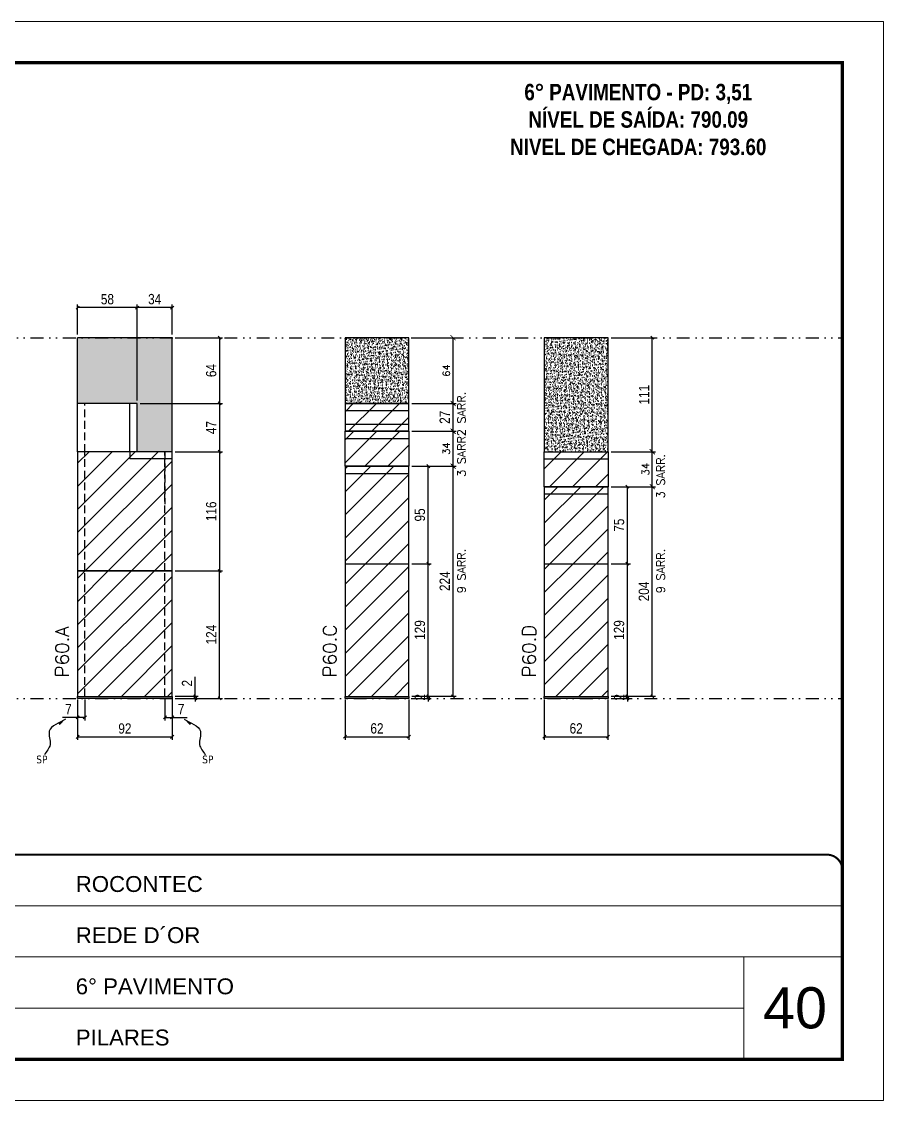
# Model space of a CAD drawing. Extents: x 28748 to 35002, y 14885 to 43501.
# Drawn here: x 34149 to 34988, y 32114 to 33164 of the extents above; entities that cross this region are included whole.
import ezdxf

# ---------------------------------------------------------------- set-up
doc = ezdxf.new("R2010")
doc.units = 0
for name, pattern in [('CONTINUO', [0]), ('DASHED', [0.75, 0.5, -0.25]), ('DIVIDE2', [0.625, 0.25, -0.125, 0, -0.125, 0, -0.125]), ('HIDDEN', [0.375, 0.25, -0.125])]:
    doc.linetypes.add(name, pattern=pattern)
for name, color, linetype, lineweight in [('CARIMBO', 255, 'Continuous', 9), ('Folhas', 255, 'Continuous', 9), ('Hachura', 251, 'Continuous', 9), ('SARRAFO DE PRESSAO', 251, 'DASHED', 9), ('Texto Seção', 7, 'Continuous', 15)]:
    doc.layers.add(name, color=color, linetype=linetype, lineweight=lineweight)
for name, color, linetype in [('COTA', 241, 'Continuous'), ('NOMENCLATURA', 7, 'Continuous'), ('Nível', 160, 'Continuous'), ('Painéis', 200, 'Continuous'), ('SARR_2.2x7', 40, 'Continuous'), ('Sarrafo de Pressão', 42, 'HIDDEN'), ('texto', 7, 'Continuous')]:
    doc.layers.add(name, color=color, linetype=linetype)
doc.styles.add('ARIAL', font='arial.ttf')
doc.styles.add('COTA TECNICA', font='techl___.ttf', dxfattribs={"height": 10})
doc.styles.add('COTA TECNICA-50', font='techl___.ttf', dxfattribs={"height": 10})
doc.styles.add('REGUA-120', font='ROMANS.shx', dxfattribs={"height": 15})
doc.styles.add('ROMANC', font='techb___.ttf', dxfattribs={"height": 2.5})
doc.styles.add('ROMANS', font='romans.shx')
doc.styles.get("Standard").update_dxf_attribs({"font": 'arial.ttf'})
doc.dimstyles.new('COTA PAINEL-50', dxfattribs={"dimtxt": 10, "dimasz": 3, "dimexe": 3, "dimexo": 3, "dimgap": 3, "dimtad": 1, "dimdec": 1, "dimzin": 12, "dimdsep": 46, "dimtxsty": 'COTA TECNICA-50', "dimblk1": 'OBLIQUE', "dimblk2": 'OBLIQUE', "dimsah": 1, "dimcen": 0.9, "dimclrd": 4, "dimclre": 4, "dimclrt": 240, "dimadec": 1, "dimazin": 3, "dimtfac": 1, "dimtdec": 1, "dimtmove": 0, "dimatfit": 3, "dimfxl": 1, "dimtolj": 1, "dimtzin": 12, "dimarcsym": 0})
doc.dimstyles.new('Cota Paínel', dxfattribs={"dimtxt": 7, "dimasz": 5, "dimexe": 3, "dimexo": 3, "dimgap": 3, "dimtad": 1, "dimdec": 1, "dimzin": 12, "dimdsep": 46, "dimtxsty": 'ROMANS', "dimblk": 'ARCHTICK', "dimcen": 0, "dimclrd": 4, "dimclre": 4, "dimclrt": 1, "dimadec": 1, "dimazin": 3, "dimtfac": 1, "dimtdec": 1, "dimtmove": 0, "dimatfit": 3, "dimldrblk": 'OBLIQUE', "dimfxl": 1, "dimtolj": 1, "dimtzin": 12, "dimarcsym": 0})
doc.dimstyles.new('PAINEL', dxfattribs={"dimtxt": 10, "dimasz": 3, "dimexe": 3, "dimexo": 3, "dimgap": 3, "dimtad": 1, "dimdec": 1, "dimzin": 12, "dimdsep": 46, "dimtxsty": 'COTA TECNICA', "dimblk1": 'OBLIQUE', "dimblk2": 'OBLIQUE', "dimsah": 1, "dimcen": 0.9, "dimclrd": 4, "dimclre": 4, "dimclrt": 240, "dimadec": 1, "dimazin": 3, "dimtfac": 1, "dimtdec": 1, "dimtmove": 0, "dimatfit": 3, "dimfxl": 1, "dimtolj": 1, "dimtzin": 12, "dimarcsym": 0})
doc.dimstyles.get("Standard").update_dxf_attribs({"dimtxt": 0.18, "dimasz": 0.18, "dimexe": 0.18, "dimexo": 0.0625, "dimgap": 0.09, "dimtad": 0, "dimtih": 1, "dimtoh": 1, "dimdec": 4, "dimzin": 0, "dimdsep": 46, "dimtxsty": 'Standard', "dimcen": 0.09, "dimadec": 0, "dimazin": 0, "dimtfac": 1, "dimtdec": 4, "dimtofl": 0, "dimtmove": 0, "dimatfit": 3, "dimfxl": 1, "dimtolj": 1, "dimtzin": 0, "dimarcsym": 0})
pattern_1 = [(45, (-96946.595, 3666.239), (-11.2253202, 11.2253202), [])]
pattern_2 = [(45, (-97242.046, 3666.239), (-11.2253202, 11.2253202), [])]

# ---------------------------------------------------------------- blocks, each defined once
blk = doc.blocks.new('9999999999')
at = {"color": 30, "linetype": 'CONTINUO'}
for p, q in [((98564.6, 34379.6), (99584, 34379.6)), ((98564.6, 34329.8), (99488, 34329.8)), ((99584, 34329.8), (99488, 34329.8)), ((99488, 34329.8), (99488, 34230.2)), ((98564.6, 34280), (99488, 34280))]:
    blk.add_line(p, q, dxfattribs=at)
at = {"color": 30, "linetype": 'CONTINUO', "const_width": 2}
blk.add_lwpolyline([(99584, 34230.2), (99584, 34414.4, 0.414214), (99569, 34429.4), (98229, 34429.4, 0.414214), (98214, 34414.4), (98214, 34245.2, 0.414214), (98229, 34230.2), (99584, 34230.2)], format="xyb", dxfattribs=at)
at = {"layer": 'Folhas'}
blk.add_lwpolyline([(98139, 34190.2), (99624, 34190.2), (99624, 35240.2), (98139, 35240.2)], close=True, dxfattribs=at)
at = {"layer": 'Folhas', "color": 30, "const_width": 3}
blk.add_lwpolyline([(98214, 34230.2), (99584, 34230.2), (99584, 35200.2), (98214, 35200.2)], close=True, dxfattribs=at)
at = {"color": 7, "linetype": 'Continuous', "ltscale": 5, "style": 'ARIAL'}
for s, height, p in [('ROCONTEC', 15.48, (98837.7, 34393.1)), ('REDE D´OR', 15.48, (98837.7, 34343.3)), ('6° PAVIMENTO', 15.483, (98837.7, 34293.5)), ('PILARES', 15.48, (98837.7, 34243.7))]:
    blk.add_text(s, height=height, dxfattribs=at).set_placement(p)
blk = doc.blocks.new('_Oblique')
at = {"color": 0, "linetype": 'ByBlock', "lineweight": -2}
blk.add_line((-0.5, -0.5), (0.5, 0.5), dxfattribs=at)
blk = doc.blocks.new('*D822')
at = {"layer": 'COTA', "color": 4, "lineweight": -2, "transparency": 16777216}
for p, q in [((34203.9, 32503.9), (34203.9, 32464.4)), ((34295.9, 32503.9), (34295.9, 32464.4)), ((34203.9, 32467.4), (34295.9, 32467.4))]:
    blk.add_line(p, q, dxfattribs=at)
at = {"layer": 'Defpoints', "color": 0, "transparency": 16777216}
for p in [(34203.9, 32506.9), (34295.9, 32506.9), (34295.9, 32467.4)]:
    blk.add_point(p, dxfattribs=at)
at = {"layer": 'COTA', "color": 4, "lineweight": -2, "transparency": 16777216, "xscale": 3, "yscale": 3, "zscale": 3, "rotation": 180}
blk.add_blockref('_Oblique', (34203.9, 32467.4), dxfattribs=at)
at = {"layer": 'COTA', "color": 4, "lineweight": -2, "transparency": 16777216, "xscale": 3, "yscale": 3, "zscale": 3}
blk.add_blockref('_Oblique', (34295.9, 32467.4), dxfattribs=at)
at = {"layer": 'COTA', "color": 240, "transparency": 16777216, "insert": (34249.9, 32475.5), "char_height": 10, "attachment_point": 5, "style": 'COTA TECNICA'}
blk.add_mtext('\\A1;92', dxfattribs=at)
blk = doc.blocks.new('*D823')
at = {"layer": 'COTA', "color": 4, "lineweight": -2, "transparency": 16777216}
for p, q in [((34203.9, 32501.9), (34203.9, 32483.3)), ((34210.9, 32503.9), (34210.9, 32483.3)), ((34203.9, 32486.3), (34189.1, 32486.3)), ((34210.9, 32486.3), (34203.9, 32486.3))]:
    blk.add_line(p, q, dxfattribs=at)
at = {"layer": 'Defpoints', "color": 0, "transparency": 16777216}
for p in [(34203.9, 32504.9), (34210.9, 32506.9), (34203.9, 32486.3)]:
    blk.add_point(p, dxfattribs=at)
at = {"layer": 'COTA', "color": 4, "lineweight": -2, "transparency": 16777216, "xscale": 3, "yscale": 3, "zscale": 3, "rotation": 180}
blk.add_blockref('_Oblique', (34203.9, 32486.3), dxfattribs=at)
at = {"layer": 'COTA', "color": 4, "lineweight": -2, "transparency": 16777216, "xscale": 3, "yscale": 3, "zscale": 3}
blk.add_blockref('_Oblique', (34210.9, 32486.3), dxfattribs=at)
at = {"layer": 'COTA', "color": 240, "transparency": 16777216, "insert": (34195, 32494.4), "char_height": 10, "attachment_point": 5, "style": 'COTA TECNICA-50'}
blk.add_mtext('\\A1;7', dxfattribs=at)
blk = doc.blocks.new('*D824')
at = {"layer": 'COTA', "color": 4, "lineweight": -2, "transparency": 16777216}
for p, q in [((34288.9, 32503.9), (34288.9, 32483.3)), ((34295.9, 32501.9), (34295.9, 32483.3)), ((34288.9, 32486.3), (34295.9, 32486.3)), ((34295.9, 32486.3), (34310.6, 32486.3))]:
    blk.add_line(p, q, dxfattribs=at)
at = {"layer": 'Defpoints', "color": 0, "transparency": 16777216}
for p in [(34288.9, 32506.9), (34295.9, 32504.9), (34295.9, 32486.3)]:
    blk.add_point(p, dxfattribs=at)
at = {"layer": 'COTA', "color": 4, "lineweight": -2, "transparency": 16777216, "xscale": 3, "yscale": 3, "zscale": 3, "rotation": 180}
blk.add_blockref('_Oblique', (34288.9, 32486.3), dxfattribs=at)
at = {"layer": 'COTA', "color": 4, "lineweight": -2, "transparency": 16777216, "xscale": 3, "yscale": 3, "zscale": 3}
blk.add_blockref('_Oblique', (34295.9, 32486.3), dxfattribs=at)
at = {"layer": 'COTA', "color": 240, "transparency": 16777216, "insert": (34304.7, 32494.4), "char_height": 10, "attachment_point": 5, "style": 'COTA TECNICA-50'}
blk.add_mtext('\\A1;7', dxfattribs=at)
blk = doc.blocks.new('*D825')
at = {"layer": 'COTA', "color": 4, "lineweight": -2, "transparency": 16777216}
for p, q in [((34298.9, 32628.9), (34345.1, 32628.9)), ((34342.1, 32504.9), (34342.1, 32628.9)), ((34298.9, 32504.9), (34345.1, 32504.9))]:
    blk.add_line(p, q, dxfattribs=at)
at = {"layer": 'Defpoints', "color": 0, "transparency": 16777216}
for p in [(34295.9, 32628.9), (34342.1, 32628.9), (34295.9, 32504.9)]:
    blk.add_point(p, dxfattribs=at)
at = {"layer": 'COTA', "color": 4, "lineweight": -2, "transparency": 16777216, "xscale": 3, "yscale": 3, "zscale": 3}
for p, rotation in [((34342.1, 32628.9), 90), ((34342.1, 32504.9), 270)]:
    blk.add_blockref('_Oblique', p, dxfattribs=dict(at, rotation=rotation))
at = {"layer": 'COTA', "color": 240, "transparency": 16777216, "insert": (34334, 32566.9), "char_height": 10, "attachment_point": 5, "rotation": 90, "style": 'COTA TECNICA-50'}
blk.add_mtext('\\A1;124', dxfattribs=at)
blk = doc.blocks.new('*D826')
at = {"layer": 'COTA', "color": 4, "lineweight": -2, "transparency": 16777216}
for p, q in [((34318.4, 32506.9), (34318.4, 32525.7)), ((34298.9, 32506.9), (34321.4, 32506.9)), ((34298.9, 32504.9), (34321.4, 32504.9)), ((34318.4, 32504.9), (34318.4, 32506.9)), ((34318.4, 32504.9), (34318.4, 32501.9))]:
    blk.add_line(p, q, dxfattribs=at)
at = {"layer": 'Defpoints', "color": 0, "transparency": 16777216}
for p in [(34295.9, 32506.9), (34295.9, 32504.9), (34318.4, 32504.9)]:
    blk.add_point(p, dxfattribs=at)
at = {"layer": 'COTA', "color": 4, "lineweight": -2, "transparency": 16777216, "xscale": 3, "yscale": 3, "zscale": 3}
for p, rotation in [((34318.4, 32506.9), 270), ((34318.4, 32504.9), 90)]:
    blk.add_blockref('_Oblique', p, dxfattribs=dict(at, rotation=rotation))
at = {"layer": 'COTA', "color": 240, "transparency": 16777216, "insert": (34310.4, 32519.6), "char_height": 10, "attachment_point": 5, "rotation": 90, "style": 'COTA TECNICA-50'}
blk.add_mtext('\\A1;2', dxfattribs=at)
blk = doc.blocks.new('*D827')
at = {"layer": 'COTA', "color": 4, "linetype": 'ByBlock', "lineweight": -2, "transparency": 16777216}
for p, q in [((34298.9, 32744.9), (34345.1, 32744.9)), ((34342.1, 32744.9), (34342.1, 32628.9)), ((34298.9, 32628.9), (34345.1, 32628.9))]:
    blk.add_line(p, q, dxfattribs=at)
at = {"layer": 'Defpoints', "color": 0, "linetype": 'ByBlock', "transparency": 16777216}
for p in [(34295.9, 32744.9), (34295.9, 32628.9), (34342.1, 32628.9)]:
    blk.add_point(p, dxfattribs=at)
at = {"layer": 'COTA', "color": 4, "linetype": 'ByBlock', "lineweight": -2, "transparency": 16777216, "xscale": 3, "yscale": 3, "zscale": 3}
for p, rotation in [((34342.1, 32744.9), 90), ((34342.1, 32628.9), 270)]:
    blk.add_blockref('_Oblique', p, dxfattribs=dict(at, rotation=rotation))
at = {"layer": 'COTA', "color": 240, "linetype": 'ByBlock', "transparency": 16777216, "insert": (34334, 32686.9), "char_height": 10, "attachment_point": 5, "rotation": 90, "style": 'COTA TECNICA'}
blk.add_mtext('\\A1;116', dxfattribs=at)
blk = doc.blocks.new('*D828')
at = {"layer": 'COTA', "color": 4, "lineweight": -2, "transparency": 16777216}
for p, q in [((34464.3, 32503.9), (34464.3, 32464.5)), ((34526.3, 32503.9), (34526.3, 32464.5)), ((34464.3, 32467.5), (34526.3, 32467.5))]:
    blk.add_line(p, q, dxfattribs=at)
at = {"layer": 'Defpoints', "color": 0, "transparency": 16777216}
for p in [(34464.3, 32506.9), (34526.3, 32506.9), (34526.3, 32467.5)]:
    blk.add_point(p, dxfattribs=at)
at = {"layer": 'COTA', "color": 4, "lineweight": -2, "transparency": 16777216, "xscale": 3, "yscale": 3, "zscale": 3, "rotation": 180}
blk.add_blockref('_Oblique', (34464.3, 32467.5), dxfattribs=at)
at = {"layer": 'COTA', "color": 4, "lineweight": -2, "transparency": 16777216, "xscale": 3, "yscale": 3, "zscale": 3}
blk.add_blockref('_Oblique', (34526.3, 32467.5), dxfattribs=at)
at = {"layer": 'COTA', "color": 240, "transparency": 16777216, "insert": (34495.3, 32475.6), "char_height": 10, "attachment_point": 5, "style": 'COTA TECNICA'}
blk.add_mtext('\\A1;62', dxfattribs=at)
blk = doc.blocks.new('*D829')
at = {"layer": 'COTA', "color": 4, "lineweight": -2, "transparency": 16777216}
for p, q in [((34545.2, 32506.9), (34545.2, 32509.9)), ((34529.3, 32506.9), (34548.2, 32506.9)), ((34529.3, 32504.9), (34548.2, 32504.9)), ((34545.2, 32504.9), (34545.2, 32506.9)), ((34545.2, 32504.9), (34545.2, 32501.9))]:
    blk.add_line(p, q, dxfattribs=at)
at = {"layer": 'Defpoints', "color": 0, "transparency": 16777216}
for p in [(34526.3, 32506.9), (34526.3, 32504.9), (34545.2, 32506.9)]:
    blk.add_point(p, dxfattribs=at)
at = {"layer": 'COTA', "color": 4, "lineweight": -2, "transparency": 16777216, "xscale": 3, "yscale": 3, "zscale": 3}
for p, rotation in [((34545.2, 32506.9), 270), ((34545.2, 32504.9), 90)]:
    blk.add_blockref('_Oblique', p, dxfattribs=dict(at, rotation=rotation))
at = {"layer": 'COTA', "color": 240, "transparency": 16777216, "insert": (34537.2, 32505.9), "char_height": 10, "attachment_point": 5, "rotation": 90, "style": 'COTA TECNICA-50'}
blk.add_mtext('\\A1;2', dxfattribs=at)
blk = doc.blocks.new('*D1720')
at = {"layer": 'COTA', "color": 4, "linetype": 'ByBlock', "lineweight": -2, "transparency": 16777216}
for p, q in [((34529.3, 32730.9), (34572.4, 32730.9)), ((34569.4, 32506.9), (34569.4, 32730.9)), ((34529.3, 32506.9), (34572.4, 32506.9))]:
    blk.add_line(p, q, dxfattribs=at)
at = {"layer": 'Defpoints', "color": 0, "linetype": 'ByBlock', "transparency": 16777216}
for p in [(34526.3, 32730.9), (34569.4, 32730.9), (34526.3, 32506.9)]:
    blk.add_point(p, dxfattribs=at)
at = {"layer": 'COTA', "color": 4, "linetype": 'ByBlock', "lineweight": -2, "transparency": 16777216, "xscale": 3, "yscale": 3, "zscale": 3}
for p, rotation in [((34569.4, 32730.9), 90), ((34569.4, 32506.9), 270)]:
    blk.add_blockref('_Oblique', p, dxfattribs=dict(at, rotation=rotation))
at = {"layer": 'COTA', "color": 240, "linetype": 'ByBlock', "transparency": 16777216, "insert": (34561.3, 32618.9), "char_height": 10, "attachment_point": 5, "rotation": 90, "style": 'COTA TECNICA'}
blk.add_mtext('\\A1;224', dxfattribs=at)
blk = doc.blocks.new('*D1721')
at = {"layer": 'COTA', "color": 4, "linetype": 'ByBlock', "lineweight": -2, "transparency": 16777216}
for p, q in [((34529.3, 32635.9), (34548.2, 32635.9)), ((34545.2, 32506.9), (34545.2, 32635.9)), ((34529.3, 32506.9), (34548.2, 32506.9))]:
    blk.add_line(p, q, dxfattribs=at)
at = {"layer": 'Defpoints', "color": 0, "linetype": 'ByBlock', "transparency": 16777216}
for p in [(34526.3, 32635.9), (34545.2, 32635.9), (34526.3, 32506.9)]:
    blk.add_point(p, dxfattribs=at)
at = {"layer": 'COTA', "color": 4, "linetype": 'ByBlock', "lineweight": -2, "transparency": 16777216, "xscale": 3, "yscale": 3, "zscale": 3}
for p, rotation in [((34545.2, 32635.9), 90), ((34545.2, 32506.9), 270)]:
    blk.add_blockref('_Oblique', p, dxfattribs=dict(at, rotation=rotation))
at = {"layer": 'COTA', "color": 240, "linetype": 'ByBlock', "transparency": 16777216, "insert": (34537.1, 32571.4), "char_height": 10, "attachment_point": 5, "rotation": 90, "style": 'COTA TECNICA'}
blk.add_mtext('\\A1;129', dxfattribs=at)
blk = doc.blocks.new('*D1722')
at = {"layer": 'COTA', "color": 4, "linetype": 'ByBlock', "lineweight": -2, "transparency": 16777216}
for p, q in [((34529.3, 32730.9), (34548.2, 32730.9)), ((34545.2, 32635.9), (34545.2, 32730.9)), ((34529.3, 32635.9), (34548.2, 32635.9))]:
    blk.add_line(p, q, dxfattribs=at)
at = {"layer": 'Defpoints', "color": 0, "linetype": 'ByBlock', "transparency": 16777216}
for p in [(34526.3, 32730.9), (34545.2, 32730.9), (34526.3, 32635.9)]:
    blk.add_point(p, dxfattribs=at)
at = {"layer": 'COTA', "color": 4, "linetype": 'ByBlock', "lineweight": -2, "transparency": 16777216, "xscale": 3, "yscale": 3, "zscale": 3}
for p, rotation in [((34545.2, 32730.9), 90), ((34545.2, 32635.9), 270)]:
    blk.add_blockref('_Oblique', p, dxfattribs=dict(at, rotation=rotation))
at = {"layer": 'COTA', "color": 240, "linetype": 'ByBlock', "transparency": 16777216, "insert": (34537.1, 32683.4), "char_height": 10, "attachment_point": 5, "rotation": 90, "style": 'COTA TECNICA'}
blk.add_mtext('\\A1;95', dxfattribs=at)
blk = doc.blocks.new('*D830')
at = {"layer": 'COTA', "color": 4, "lineweight": -2, "transparency": 16777216}
for p, q in [((34658.2, 32503.9), (34658.2, 32464.5)), ((34720.2, 32503.9), (34720.2, 32464.5)), ((34658.2, 32467.5), (34720.2, 32467.5))]:
    blk.add_line(p, q, dxfattribs=at)
at = {"layer": 'Defpoints', "color": 0, "transparency": 16777216}
for p in [(34658.2, 32506.9), (34720.2, 32506.9), (34720.2, 32467.5)]:
    blk.add_point(p, dxfattribs=at)
at = {"layer": 'COTA', "color": 4, "lineweight": -2, "transparency": 16777216, "xscale": 3, "yscale": 3, "zscale": 3, "rotation": 180}
blk.add_blockref('_Oblique', (34658.2, 32467.5), dxfattribs=at)
at = {"layer": 'COTA', "color": 4, "lineweight": -2, "transparency": 16777216, "xscale": 3, "yscale": 3, "zscale": 3}
blk.add_blockref('_Oblique', (34720.2, 32467.5), dxfattribs=at)
at = {"layer": 'COTA', "color": 240, "transparency": 16777216, "insert": (34689.2, 32475.6), "char_height": 10, "attachment_point": 5, "style": 'COTA TECNICA'}
blk.add_mtext('\\A1;62', dxfattribs=at)
blk = doc.blocks.new('*D831')
at = {"layer": 'COTA', "color": 4, "lineweight": -2, "transparency": 16777216}
for p, q in [((34739.1, 32506.9), (34739.1, 32509.9)), ((34723.2, 32506.9), (34742.1, 32506.9)), ((34723.2, 32504.9), (34742.1, 32504.9)), ((34739.1, 32504.9), (34739.1, 32506.9)), ((34739.1, 32504.9), (34739.1, 32501.9))]:
    blk.add_line(p, q, dxfattribs=at)
at = {"layer": 'Defpoints', "color": 0, "transparency": 16777216}
for p in [(34720.2, 32506.9), (34720.2, 32504.9), (34739.1, 32506.9)]:
    blk.add_point(p, dxfattribs=at)
at = {"layer": 'COTA', "color": 4, "lineweight": -2, "transparency": 16777216, "xscale": 3, "yscale": 3, "zscale": 3}
for p, rotation in [((34739.1, 32506.9), 270), ((34739.1, 32504.9), 90)]:
    blk.add_blockref('_Oblique', p, dxfattribs=dict(at, rotation=rotation))
at = {"layer": 'COTA', "color": 240, "transparency": 16777216, "insert": (34731.1, 32505.9), "char_height": 10, "attachment_point": 5, "rotation": 90, "style": 'COTA TECNICA-50'}
blk.add_mtext('\\A1;2', dxfattribs=at)
blk = doc.blocks.new('*D1723')
at = {"layer": 'COTA', "color": 4, "linetype": 'ByBlock', "lineweight": -2, "transparency": 16777216}
for p, q in [((34723.2, 32710.9), (34766.3, 32710.9)), ((34763.3, 32506.9), (34763.3, 32710.9)), ((34723.2, 32506.9), (34766.3, 32506.9))]:
    blk.add_line(p, q, dxfattribs=at)
at = {"layer": 'Defpoints', "color": 0, "linetype": 'ByBlock', "transparency": 16777216}
for p in [(34720.2, 32710.9), (34763.3, 32710.9), (34720.2, 32506.9)]:
    blk.add_point(p, dxfattribs=at)
at = {"layer": 'COTA', "color": 4, "linetype": 'ByBlock', "lineweight": -2, "transparency": 16777216, "xscale": 3, "yscale": 3, "zscale": 3}
for p, rotation in [((34763.3, 32710.9), 90), ((34763.3, 32506.9), 270)]:
    blk.add_blockref('_Oblique', p, dxfattribs=dict(at, rotation=rotation))
at = {"layer": 'COTA', "color": 240, "linetype": 'ByBlock', "transparency": 16777216, "insert": (34755.2, 32608.9), "char_height": 10, "attachment_point": 5, "rotation": 90, "style": 'COTA TECNICA'}
blk.add_mtext('\\A1;204', dxfattribs=at)
blk = doc.blocks.new('*D1724')
at = {"layer": 'COTA', "color": 4, "linetype": 'ByBlock', "lineweight": -2, "transparency": 16777216}
for p, q in [((34723.2, 32635.9), (34742.1, 32635.9)), ((34739.1, 32506.9), (34739.1, 32635.9)), ((34723.2, 32506.9), (34742.1, 32506.9))]:
    blk.add_line(p, q, dxfattribs=at)
at = {"layer": 'Defpoints', "color": 0, "linetype": 'ByBlock', "transparency": 16777216}
for p in [(34720.2, 32635.9), (34739.1, 32635.9), (34720.2, 32506.9)]:
    blk.add_point(p, dxfattribs=at)
at = {"layer": 'COTA', "color": 4, "linetype": 'ByBlock', "lineweight": -2, "transparency": 16777216, "xscale": 3, "yscale": 3, "zscale": 3}
for p, rotation in [((34739.1, 32635.9), 90), ((34739.1, 32506.9), 270)]:
    blk.add_blockref('_Oblique', p, dxfattribs=dict(at, rotation=rotation))
at = {"layer": 'COTA', "color": 240, "linetype": 'ByBlock', "transparency": 16777216, "insert": (34731, 32571.4), "char_height": 10, "attachment_point": 5, "rotation": 90, "style": 'COTA TECNICA'}
blk.add_mtext('\\A1;129', dxfattribs=at)
blk = doc.blocks.new('*D1725')
at = {"layer": 'COTA', "color": 4, "linetype": 'ByBlock', "lineweight": -2, "transparency": 16777216}
for p, q in [((34723.2, 32710.9), (34742.1, 32710.9)), ((34739.1, 32635.9), (34739.1, 32710.9)), ((34723.2, 32635.9), (34742.1, 32635.9))]:
    blk.add_line(p, q, dxfattribs=at)
at = {"layer": 'Defpoints', "color": 0, "linetype": 'ByBlock', "transparency": 16777216}
for p in [(34720.2, 32710.9), (34739.1, 32710.9), (34720.2, 32635.9)]:
    blk.add_point(p, dxfattribs=at)
at = {"layer": 'COTA', "color": 4, "linetype": 'ByBlock', "lineweight": -2, "transparency": 16777216, "xscale": 3, "yscale": 3, "zscale": 3}
for p, rotation in [((34739.1, 32710.9), 90), ((34739.1, 32635.9), 270)]:
    blk.add_blockref('_Oblique', p, dxfattribs=dict(at, rotation=rotation))
at = {"layer": 'COTA', "color": 240, "linetype": 'ByBlock', "transparency": 16777216, "insert": (34731, 32673.4), "char_height": 10, "attachment_point": 5, "rotation": 90, "style": 'COTA TECNICA'}
blk.add_mtext('\\A1;75', dxfattribs=at)
blk = doc.blocks.new('_ArchTick')
at = {"color": 0, "linetype": 'ByBlock', "const_width": 0.15}
blk.add_lwpolyline([(-0.5, -0.5), (0.5, 0.5)], dxfattribs=at)
blk = doc.blocks.new('*D1727')
at = {"layer": 'COTA', "color": 4, "lineweight": -2, "transparency": 16777216}
for p, q in [((34529.3, 32764.9), (34572.4, 32764.9)), ((34569.4, 32730.9), (34569.4, 32764.9)), ((34529.3, 32730.9), (34572.4, 32730.9))]:
    blk.add_line(p, q, dxfattribs=at)
at = {"layer": 'Defpoints', "color": 0, "transparency": 16777216}
for p in [(34526.3, 32764.9), (34569.4, 32764.9), (34526.3, 32730.9)]:
    blk.add_point(p, dxfattribs=at)
at = {"layer": 'COTA', "color": 4, "lineweight": -2, "transparency": 16777216, "xscale": 5, "yscale": 5, "zscale": 5}
for p, rotation in [((34569.4, 32764.9), 90), ((34569.4, 32730.9), 270)]:
    blk.add_blockref('_ArchTick', p, dxfattribs=dict(at, rotation=rotation))
at = {"layer": 'COTA', "color": 1, "transparency": 16777216, "insert": (34562.9, 32747.9), "char_height": 7, "attachment_point": 5, "rotation": 90, "style": 'ROMANS'}
blk.add_mtext('\\A1;34', dxfattribs=at)
blk = doc.blocks.new('*D1728')
at = {"layer": 'COTA', "color": 4, "lineweight": -2, "transparency": 16777216}
for p, q in [((34723.2, 32744.9), (34766.3, 32744.9)), ((34763.3, 32710.9), (34763.3, 32744.9)), ((34723.2, 32710.9), (34766.3, 32710.9))]:
    blk.add_line(p, q, dxfattribs=at)
at = {"layer": 'Defpoints', "color": 0, "transparency": 16777216}
for p in [(34720.2, 32744.9), (34763.3, 32744.9), (34720.2, 32710.9)]:
    blk.add_point(p, dxfattribs=at)
at = {"layer": 'COTA', "color": 4, "lineweight": -2, "transparency": 16777216, "xscale": 5, "yscale": 5, "zscale": 5}
for p, rotation in [((34763.3, 32744.9), 90), ((34763.3, 32710.9), 270)]:
    blk.add_blockref('_ArchTick', p, dxfattribs=dict(at, rotation=rotation))
at = {"layer": 'COTA', "color": 1, "transparency": 16777216, "insert": (34756.8, 32727.9), "char_height": 7, "attachment_point": 5, "rotation": 90, "style": 'ROMANS'}
blk.add_mtext('\\A1;34', dxfattribs=at)
blk = doc.blocks.new('*D2094')
at = {"layer": 'COTA', "color": 4, "lineweight": -2, "transparency": 16777216}
for p, q in [((34723.2, 32855.9), (34766.3, 32855.9)), ((34763.3, 32744.9), (34763.3, 32855.9)), ((34723.2, 32744.9), (34766.3, 32744.9))]:
    blk.add_line(p, q, dxfattribs=at)
at = {"layer": 'Defpoints', "color": 0, "transparency": 16777216}
for p in [(34720.2, 32855.9), (34763.3, 32855.9), (34720.2, 32744.9)]:
    blk.add_point(p, dxfattribs=at)
at = {"layer": 'COTA', "color": 4, "lineweight": -2, "transparency": 16777216, "xscale": 3, "yscale": 3, "zscale": 3}
for p, rotation in [((34763.3, 32855.9), 90), ((34763.3, 32744.9), 270)]:
    blk.add_blockref('_Oblique', p, dxfattribs=dict(at, rotation=rotation))
at = {"layer": 'COTA', "color": 240, "transparency": 16777216, "insert": (34755.3, 32800.4), "char_height": 10, "attachment_point": 5, "rotation": 90, "style": 'COTA TECNICA-50'}
blk.add_mtext('\\A1;111', dxfattribs=at)
blk = doc.blocks.new('*D2060')
at = {"layer": 'COTA', "color": 4, "lineweight": -2, "transparency": 16777216}
for p, q in [((34529.3, 32855.9), (34572.4, 32855.9)), ((34569.4, 32791.9), (34569.4, 32855.9)), ((34529.3, 32791.9), (34572.4, 32791.9))]:
    blk.add_line(p, q, dxfattribs=at)
at = {"layer": 'Defpoints', "color": 0, "transparency": 16777216}
for p in [(34526.3, 32855.9), (34569.4, 32855.9), (34526.3, 32791.9)]:
    blk.add_point(p, dxfattribs=at)
at = {"layer": 'COTA', "color": 4, "lineweight": -2, "transparency": 16777216, "xscale": 5, "yscale": 5, "zscale": 5}
for p, rotation in [((34569.4, 32855.9), 90), ((34569.4, 32791.9), 270)]:
    blk.add_blockref('_ArchTick', p, dxfattribs=dict(at, rotation=rotation))
at = {"layer": 'COTA', "color": 1, "transparency": 16777216, "insert": (34562.9, 32823.9), "char_height": 7, "attachment_point": 5, "rotation": 90, "style": 'ROMANS'}
blk.add_mtext('\\A1;64', dxfattribs=at)
blk = doc.blocks.new('*D2201')
at = {"layer": 'COTA', "color": 4, "lineweight": -2, "transparency": 16777216}
for p, q in [((34529.3, 32791.9), (34572.4, 32791.9)), ((34569.4, 32764.9), (34569.4, 32791.9)), ((34529.3, 32764.9), (34572.4, 32764.9))]:
    blk.add_line(p, q, dxfattribs=at)
at = {"layer": 'Defpoints', "color": 0, "transparency": 16777216}
for p in [(34526.3, 32791.9), (34569.4, 32791.9), (34526.3, 32764.9)]:
    blk.add_point(p, dxfattribs=at)
at = {"layer": 'COTA', "color": 4, "lineweight": -2, "transparency": 16777216, "xscale": 3, "yscale": 3, "zscale": 3}
for p, rotation in [((34569.4, 32791.9), 90), ((34569.4, 32764.9), 270)]:
    blk.add_blockref('_Oblique', p, dxfattribs=dict(at, rotation=rotation))
at = {"layer": 'COTA', "color": 240, "transparency": 16777216, "insert": (34561.3, 32778.4), "char_height": 10, "attachment_point": 5, "rotation": 90, "style": 'COTA TECNICA'}
blk.add_mtext('\\A1;27', dxfattribs=at)
blk = doc.blocks.new('*D2389')
at = {"layer": 'COTA', "color": 4, "lineweight": -2, "transparency": 16777216}
for p, q in [((34298.9, 32855.9), (34345.1, 32855.9)), ((34342.1, 32855.9), (34342.1, 32791.9)), ((34264.9, 32791.9), (34345.1, 32791.9))]:
    blk.add_line(p, q, dxfattribs=at)
at = {"layer": 'Defpoints', "color": 0, "transparency": 16777216}
for p in [(34295.9, 32855.9), (34261.9, 32791.9), (34342.1, 32791.9)]:
    blk.add_point(p, dxfattribs=at)
at = {"layer": 'COTA', "color": 4, "lineweight": -2, "transparency": 16777216, "xscale": 3, "yscale": 3, "zscale": 3}
for p, rotation in [((34342.1, 32855.9), 90), ((34342.1, 32791.9), 270)]:
    blk.add_blockref('_Oblique', p, dxfattribs=dict(at, rotation=rotation))
at = {"layer": 'COTA', "color": 240, "transparency": 16777216, "insert": (34334, 32823.9), "char_height": 10, "attachment_point": 5, "rotation": 90, "style": 'COTA TECNICA'}
blk.add_mtext('\\A1;64', dxfattribs=at)
blk = doc.blocks.new('*D2390')
at = {"layer": 'COTA', "color": 4, "lineweight": -2, "transparency": 16777216}
for p, q in [((34261.9, 32794.9), (34261.9, 32888.2)), ((34295.9, 32858.9), (34295.9, 32888.2)), ((34295.9, 32885.2), (34261.9, 32885.2))]:
    blk.add_line(p, q, dxfattribs=at)
at = {"layer": 'Defpoints', "color": 0, "transparency": 16777216}
for p in [(34261.9, 32885.2), (34295.9, 32855.9), (34261.9, 32791.9)]:
    blk.add_point(p, dxfattribs=at)
at = {"layer": 'COTA', "color": 4, "lineweight": -2, "transparency": 16777216, "xscale": 3, "yscale": 3, "zscale": 3, "rotation": 180}
blk.add_blockref('_Oblique', (34261.9, 32885.2), dxfattribs=at)
at = {"layer": 'COTA', "color": 4, "lineweight": -2, "transparency": 16777216, "xscale": 3, "yscale": 3, "zscale": 3}
blk.add_blockref('_Oblique', (34295.9, 32885.2), dxfattribs=at)
at = {"layer": 'COTA', "color": 240, "transparency": 16777216, "insert": (34278.9, 32893.4), "char_height": 10, "attachment_point": 5, "style": 'COTA TECNICA'}
blk.add_mtext('\\A1;34', dxfattribs=at)
blk = doc.blocks.new('*D2391')
at = {"layer": 'COTA', "color": 4, "lineweight": -2, "transparency": 16777216}
for p, q in [((34203.9, 32858.9), (34203.9, 32888.2)), ((34261.9, 32794.9), (34261.9, 32888.2)), ((34261.9, 32885.2), (34203.9, 32885.2))]:
    blk.add_line(p, q, dxfattribs=at)
at = {"layer": 'Defpoints', "color": 0, "transparency": 16777216}
for p in [(34203.9, 32885.2), (34203.9, 32855.9), (34261.9, 32791.9)]:
    blk.add_point(p, dxfattribs=at)
at = {"layer": 'COTA', "color": 4, "lineweight": -2, "transparency": 16777216, "xscale": 3, "yscale": 3, "zscale": 3, "rotation": 180}
blk.add_blockref('_Oblique', (34203.9, 32885.2), dxfattribs=at)
at = {"layer": 'COTA', "color": 4, "lineweight": -2, "transparency": 16777216, "xscale": 3, "yscale": 3, "zscale": 3}
blk.add_blockref('_Oblique', (34261.9, 32885.2), dxfattribs=at)
at = {"layer": 'COTA', "color": 240, "transparency": 16777216, "insert": (34232.9, 32893.3), "char_height": 10, "attachment_point": 5, "style": 'COTA TECNICA'}
blk.add_mtext('\\A1;58', dxfattribs=at)
blk = doc.blocks.new('*D2392')
at = {"layer": 'COTA', "color": 4, "lineweight": -2, "transparency": 16777216}
for p, q in [((34264.9, 32791.9), (34345.1, 32791.9)), ((34342.1, 32791.9), (34342.1, 32744.9)), ((34298.9, 32744.9), (34345.1, 32744.9))]:
    blk.add_line(p, q, dxfattribs=at)
at = {"layer": 'Defpoints', "color": 0, "transparency": 16777216}
for p in [(34261.9, 32791.9), (34295.9, 32744.9), (34342.1, 32744.9)]:
    blk.add_point(p, dxfattribs=at)
at = {"layer": 'COTA', "color": 4, "lineweight": -2, "transparency": 16777216, "xscale": 3, "yscale": 3, "zscale": 3}
for p, rotation in [((34342.1, 32791.9), 90), ((34342.1, 32744.9), 270)]:
    blk.add_blockref('_Oblique', p, dxfattribs=dict(at, rotation=rotation))
at = {"layer": 'COTA', "color": 240, "transparency": 16777216, "insert": (34334, 32768.4), "char_height": 10, "attachment_point": 5, "rotation": 90, "style": 'COTA TECNICA'}
blk.add_mtext('\\A1;47', dxfattribs=at)

msp = doc.modelspace()

# ---------------------------------------------------------------- hatches: boundary and pattern name
at = {"layer": 'COTA', "linetype": 'ByBlock'}
h = msp.add_hatch(dxfattribs=at)
h.set_pattern_fill('AR-CONC', color=256, scale=0.03)
h.set_pattern_definition([(50, (3211.149, 4e-11), (5.46554007, -0.47817257), [0.5715, -6.2865]), (355, (3211.149, 4e-11), (-1.05730264, 5.73170536), [0.4572, -5.0292175]), (100.451445, (3211.604, -0.04), (4.4082374, 5.25353256), [0.48570026, -5.34270734]), (46.1842, (3211.149, 1.524), (8.1323712, -1.2612698), [0.85725, -9.42975]), (96.635558, (3211.8265, 1.419), (7.122124, 7.4227837), [0.7285507, -8.0140682]), (351.184151, (3211.149, 1.524), (7.122124, 7.4227837), [0.685799, -7.543792]), (21, (3211.911, 1.143), (4.54843174, -3.06795595), [0.5715, -6.2865]), (326, (3211.911, 1.143), (1.85406085, 5.525639), [0.4572, -5.0292]), (71.451445, (3212.29, 0.8873), (6.4024926, 2.45768307), [0.48570026, -5.3426981]), (37.5, (3211.1488, 4e-11), (0.0926581, 2.53665117), [0, -4.96824, 0, -5.1054, 0, -5.04825]), (7.5, (3211.1488, 4e-11), (2.00458988, 3.00541724), [0, -2.91084, 0, -4.85394, 0, -1.92405]), (327.5, (3209.4495, 4e-11), (4.067717855, -0.17186232), [0, -1.905, 0, -5.9436, 0, -7.8867]), (317.5, (3208.6875, 4e-11), (4.44387544, 0.76279473), [0, -2.4765, 0, -3.94716, 0, -5.6007])])
h.paths.add_polyline_path([(34295.86, 32855.85), (34203.86, 32855.85), (34203.86, 32791.85), (34261.86, 32791.85), (34261.86, 32744.85), (34295.86, 32744.85)])
h = msp.add_hatch(dxfattribs=at)
h.set_pattern_fill('AR-CONC', color=256, scale=0.03)
h.set_pattern_definition([(50, (27370.8086, 35539.31), (5.46554, -0.4781726), [0.5715, -6.2865]), (355, (27370.8086, 35539.31), (-1.0573026, 5.7317054), [0.4572, -5.0292175]), (100.451445, (27371.264, 35539.2703), (4.4082374, 5.2535326), [0.4857003, -5.3427073]), (46.1842, (27370.8086, 35540.834), (8.132371, -1.26127), [0.85725, -9.42975]), (96.63556, (27371.486, 35540.729), (7.122124, 7.422784), [0.728551, -8.014068]), (351.18415, (27370.809, 35540.834), (7.122124, 7.422784), [0.685799, -7.543792]), (21, (27371.5706, 35540.453), (4.5484317, -3.067956), [0.5715, -6.2865]), (326, (27371.5706, 35540.453), (1.854061, 5.525639), [0.4572, -5.0292]), (71.451445, (27371.9496, 35540.1975), (6.4024926, 2.457683), [0.4857003, -5.342698]), (37.5, (27370.8086, 35539.3102), (0.0926581, 2.53665117), [0, -4.96824, 0, -5.1054, 0, -5.04825]), (7.5, (27370.8086, 35539.3102), (2.0045899, 3.0054172), [0, -2.91084, 0, -4.85394, 0, -1.92405]), (327.5, (27369.1093, 35539.3102), (4.06771786, -0.1718623), [0, -1.905, 0, -5.9436, 0, -7.8867]), (317.5, (27368.3473, 35539.31), (4.4438754, 0.7627947), [0, -2.4765, 0, -3.94716, 0, -5.6007])])
h.paths.add_polyline_path([(34526.3, 32855.85), (34464.3, 32855.85), (34464.3, 32791.85), (34526.3, 32791.85)])
h = msp.add_hatch(dxfattribs=at)
h.set_pattern_fill('AR-CONC', color=256, scale=0.03)
h.set_pattern_definition([(50, (27370.8086, 35548.31), (5.46554, -0.4781726), [0.5715, -6.2865]), (355, (27370.8086, 35548.31), (-1.0573026, 5.7317054), [0.4572, -5.0292175]), (100.451445, (27371.264, 35548.2703), (4.4082374, 5.2535326), [0.4857003, -5.3427073]), (46.1842, (27370.8086, 35549.834), (8.132371, -1.26127), [0.85725, -9.42975]), (96.63556, (27371.486, 35549.729), (7.122124, 7.422784), [0.728551, -8.014068]), (351.18415, (27370.809, 35549.834), (7.122124, 7.422784), [0.685799, -7.543792]), (21, (27371.5706, 35549.453), (4.5484317, -3.067956), [0.5715, -6.2865]), (326, (27371.5706, 35549.453), (1.854061, 5.525639), [0.4572, -5.0292]), (71.451445, (27371.9496, 35549.1975), (6.4024926, 2.457683), [0.4857003, -5.342698]), (37.5, (27370.8086, 35548.3102), (0.0926581, 2.53665117), [0, -4.96824, 0, -5.1054, 0, -5.04825]), (7.5, (27370.8086, 35548.3102), (2.0045899, 3.0054172), [0, -2.91084, 0, -4.85394, 0, -1.92405]), (327.5, (27369.1093, 35548.3102), (4.06771786, -0.1718623), [0, -1.905, 0, -5.9436, 0, -7.8867]), (317.5, (27368.3473, 35548.31), (4.4438754, 0.7627947), [0, -2.4765, 0, -3.94716, 0, -5.6007])])
h.paths.add_polyline_path([(34658.23, 32744.85), (34720.23, 32744.85), (34720.23, 32855.85), (34658.23, 32855.85)])
at = {"layer": 'Hachura'}
h = msp.add_hatch(dxfattribs=at)
h.set_pattern_fill('ANSI31', color=256, scale=5)
h.set_pattern_definition([(45, (0, -64), (-11.22532, 11.22532), [])])
h.paths.add_polyline_path([(34526.3, 32764.85), (34526.3, 32791.85), (34464.3, 32791.85), (34464.3, 32764.85)])
at = {"layer": 'Hachura', "linetype": 'ByBlock'}
h = msp.add_hatch(dxfattribs=at)
h.set_pattern_fill('ANSI31', color=256, scale=5)
h.set_pattern_definition([(45, (27370.809, 35541.31), (-11.22532, 11.22532), [])])
h.paths.add_polyline_path([(34464.3, 32764.85), (34464.3, 32730.85), (34526.3, 32730.85), (34526.3, 32764.85)])
h = msp.add_hatch(dxfattribs=at)
h.set_pattern_fill('ANSI31', color=256, scale=5)
h.set_pattern_definition(pattern_1)
h.paths.add_polyline_path([(34295.86, 32744.85), (34203.86, 32744.85), (34203.86, 32628.85), (34295.86, 32628.85)])
h = msp.add_hatch(dxfattribs=at)
h.set_pattern_fill('ANSI31', color=256, scale=5)
h.set_pattern_definition([(45, (27370.809, 35521.31), (-11.22532, 11.22532), [])])
h.paths.add_polyline_path([(34658.23, 32744.85), (34658.23, 32710.85), (34720.23, 32710.85), (34720.23, 32744.85)])
h = msp.add_hatch(dxfattribs=at)
h.set_pattern_fill('ANSI31', color=256, scale=5)
h.set_pattern_definition(pattern_2)
h.paths.add_polyline_path([(34464.3, 32635.85), (34526.3, 32635.85), (34526.3, 32730.85), (34464.3, 32730.85)])
h = msp.add_hatch(dxfattribs=at)
h.set_pattern_fill('ANSI31', color=256, scale=5)
h.set_pattern_definition(pattern_2)
h.paths.add_polyline_path([(34658.23, 32635.85), (34720.23, 32635.85), (34720.23, 32710.85), (34658.23, 32710.85)])
h = msp.add_hatch(dxfattribs=at)
h.set_pattern_fill('ANSI31', color=256, scale=5)
h.set_pattern_definition(pattern_2)
h.paths.add_polyline_path([(34526.3, 32635.85), (34464.3, 32635.85), (34464.3, 32506.85), (34526.3, 32506.85)])
h = msp.add_hatch(dxfattribs=at)
h.set_pattern_fill('ANSI31', color=256, scale=5)
h.set_pattern_definition(pattern_2)
h.paths.add_polyline_path([(34720.23, 32635.85), (34658.23, 32635.85), (34658.23, 32506.85), (34720.23, 32506.85)])
h = msp.add_hatch(dxfattribs=at)
h.set_pattern_fill('ANSI31', color=256, scale=5)
h.set_pattern_definition(pattern_1)
h.paths.add_polyline_path([(34295.86, 32628.85), (34203.86, 32628.85), (34203.86, 32506.85), (34295.86, 32506.85)])

# ---------------------------------------------------------------- linework, layer by layer
at = {"layer": 'COTA', "linetype": 'ByBlock'}
for p, q in [((34203.86, 32791.85), (34203.86, 32855.85)), ((34295.86, 32855.85), (34203.86, 32855.85)), ((34295.86, 32744.85), (34295.86, 32855.85))]:
    msp.add_line(p, q, dxfattribs=at)
for points in [[(34464.3, 32791.85), (34526.3, 32791.85), (34526.3, 32855.85), (34464.3, 32855.85)], [(34658.23, 32744.85), (34720.23, 32744.85), (34720.23, 32855.85), (34658.23, 32855.85)]]:
    msp.add_lwpolyline(points, close=True, dxfattribs=at)
at = {"layer": 'Nível', "color": 4, "linetype": 'DIVIDE2', "ltscale": 50}
for p, q in [((33938, 32855.85), (34948.34, 32855.85)), ((33938, 32504.85), (34948.34, 32504.85))]:
    msp.add_line(p, q, dxfattribs=at)
at = {"layer": 'Painéis'}
for p, q in [((34203.86, 32744.85), (34203.86, 32791.85)), ((34261.86, 32791.85), (34203.86, 32791.85)), ((34261.86, 32744.85), (34261.86, 32791.85)), ((34526.3, 32791.85), (34464.3, 32791.85)), ((34464.3, 32791.85), (34464.3, 32764.85)), ((34526.3, 32764.85), (34526.3, 32791.85)), ((34526.3, 32764.85), (34464.3, 32764.85)), ((34464.3, 32764.85), (34526.3, 32764.85)), ((34295.86, 32744.85), (34203.86, 32744.85)), ((34464.3, 32730.85), (34526.3, 32730.85)), ((34526.3, 32730.85), (34464.3, 32730.85)), ((34464.3, 32730.85), (34464.3, 32730.85)), ((34526.3, 32730.85), (34526.3, 32730.85)), ((34658.23, 32710.85), (34720.23, 32710.85)), ((34720.23, 32710.85), (34658.23, 32710.85)), ((34658.23, 32710.85), (34658.23, 32710.85)), ((34720.23, 32710.85), (34720.23, 32710.85)), ((34464.3, 32635.85), (34526.3, 32635.85)), ((34658.23, 32635.85), (34720.23, 32635.85))]:
    msp.add_line(p, q, dxfattribs=at)
for points in [[(34464.3, 32764.85), (34526.3, 32764.85), (34526.3, 32730.85), (34464.3, 32730.85)], [(34203.86, 32628.85), (34295.86, 32628.85), (34295.86, 32744.85), (34203.86, 32744.85)], [(34658.23, 32744.85), (34720.23, 32744.85), (34720.23, 32710.85), (34658.23, 32710.85)], [(34464.3, 32506.85), (34526.3, 32506.85), (34526.3, 32730.85), (34464.3, 32730.85)], [(34658.23, 32506.85), (34720.23, 32506.85), (34720.23, 32710.85), (34658.23, 32710.85)], [(34203.86, 32506.85), (34295.86, 32506.85), (34295.86, 32628.85), (34203.86, 32628.85)], [(34203.86, 32506.85), (34295.86, 32506.85), (34295.86, 32504.85), (34203.86, 32504.85)], [(34464.3, 32506.85), (34526.3, 32506.85), (34526.3, 32504.85), (34464.3, 32504.85)], [(34658.23, 32506.85), (34720.23, 32506.85), (34720.23, 32504.85), (34658.23, 32504.85)]]:
    msp.add_lwpolyline(points, close=True, dxfattribs=at)
at = {"layer": 'SARR_2.2x7'}
for p, q in [((34254.86, 32744.85), (34254.86, 32791.85)), ((34526.3, 32784.85), (34464.3, 32784.85)), ((34464.3, 32771.85), (34526.3, 32771.85)), ((34464.3, 32757.85), (34526.3, 32757.85)), ((34254.86, 32744.85), (34254.86, 32737.85)), ((34295.86, 32737.85), (34254.86, 32737.85)), ((34658.23, 32737.85), (34720.23, 32737.85)), ((34464.3, 32723.85), (34526.3, 32723.85)), ((34658.23, 32703.85), (34720.23, 32703.85))]:
    msp.add_line(p, q, dxfattribs=at)
at = {"layer": 'Sarrafo de Pressão', "ltscale": 30}
for p, q in [((34210.86, 32744.85), (34210.86, 32791.85)), ((34210.86, 32628.85), (34210.86, 32744.85)), ((34288.86, 32628.85), (34288.86, 32744.85)), ((34288.86, 32744.85), (34288.86, 32693.85)), ((34210.86, 32506.85), (34210.86, 32628.85)), ((34288.86, 32506.85), (34288.86, 32628.85))]:
    msp.add_line(p, q, dxfattribs=at)

# ---------------------------------------------------------------- block references
at = {"layer": 'SARRAFO DE PRESSAO', "color": 6, "linetype": 'ByBlock'}
msp.add_blockref('9999999999', (-64635.64, -2076.64), dxfattribs=at)

# ---------------------------------------------------------------- texts
at = {"layer": 'CARIMBO', "style": 'ARIAL'}
msp.add_text('40', height=40, dxfattribs=at).set_placement((34871.2, 32183.71))
at = {"layer": 'NOMENCLATURA', "color": 2, "insert": (34749.67, 33129.63), "char_height": 16, "attachment_point": 2, "style": 'ROMANC'}
msp.add_mtext_dynamic_manual_height_columns('\\P6° PAVIMENTO - PD: 3,51\\PNÍVEL DE SAÍDA: 790.09\\PNIVEL DE CHEGADA: 793.60', width=300.2766, gutter_width=1, heights=[0], dxfattribs=at)
at = {"layer": 'texto', "color": 0, "char_height": 7.5, "attachment_point": 5}
for insert in [(34169.08, 32445.36), (34330.63, 32445.36)]:
    msp.add_mtext('{\\fTahoma|b0|i0|c0|p34;\\C4;SP}', dxfattribs=dict(at, insert=insert))
at = {"layer": 'Texto Seção', "linetype": 'Continuous', "style": 'ROMANS'}
for s, p in [('2 SARR.', (34581.57, 32760.05)), ('3 SARR.', (34581.57, 32720.4)), ('3 SARR.', (34775.5, 32699.56)), ('9 SARR.', (34581.57, 32607.22)), ('9 SARR.', (34775.5, 32607.22))]:
    msp.add_text(s, height=8, rotation=90, dxfattribs=at).set_placement(p)
at = {"layer": 'Texto Seção', "char_height": 13, "width": 285.3299, "attachment_point": 7, "rotation": 90, "style": 'REGUA-120'}
for s, insert in [('P60.A', (34195.31, 32525.32)), ('P60.C', (34455.97, 32525.32)), ('P60.D', (34649.9, 32525.32))]:
    msp.add_mtext(s, dxfattribs=dict(at, insert=insert))

# ---------------------------------------------------------------- dimensions: what is measured, and where the dimension line sits
at = {"layer": 'COTA'}
dim = msp.add_linear_dim(base=(34203.86, 32885.21), p1=(34261.86, 32791.85), p2=(34203.86, 32855.85), angle=180, dimstyle='PAINEL', override={"dimtmove": 1}, dxfattribs=at)
dim.commit()
dim.dimension.update_dxf_attribs({"geometry": '*D2391', "text_midpoint": (34232.86, 32893.34)})
for base, p1, p2, angle, dimstyle, picture, middle in [((34261.86, 32885.21), (34295.86, 32855.85), (34261.86, 32791.85), 180, 'PAINEL', '*D2390', (34278.86, 32893.43)), ((34342.1, 32791.85), (34295.86, 32855.85), (34261.86, 32791.85), 90, 'PAINEL', '*D2389', (34333.99, 32823.85)), ((34569.39, 32855.85), (34526.3, 32791.85), (34526.3, 32855.85), 90, 'Cota Paínel', '*D2060', (34562.89, 32823.85)), ((34763.31, 32855.85), (34720.23, 32744.85), (34720.23, 32855.85), 90, 'COTA PAINEL-50', '*D2094', (34755.25, 32800.35)), ((34342.1, 32744.85), (34261.86, 32791.85), (34295.86, 32744.85), 90, 'PAINEL', '*D2392', (34334.02, 32768.35)), ((34569.39, 32791.85), (34526.3, 32764.85), (34526.3, 32791.85), 90, 'PAINEL', '*D2201', (34561.31, 32778.35)), ((34569.39, 32764.85), (34526.3, 32730.85), (34526.3, 32764.85), 90, 'Cota Paínel', '*D1727', (34562.89, 32747.85)), ((34763.31, 32744.85), (34720.23, 32710.85), (34720.23, 32744.85), 90, 'Cota Paínel', '*D1728', (34756.81, 32727.85)), ((34342.1, 32628.85), (34295.86, 32504.85), (34295.86, 32628.85), 90, 'COTA PAINEL-50', '*D825', (34334.02, 32566.85)), ((34203.86, 32486.34), (34210.86, 32506.85), (34203.86, 32504.85), 180, 'COTA PAINEL-50', '*D823', (34194.99, 32494.41))]:
    dim = msp.add_linear_dim(base=base, p1=p1, p2=p2, angle=angle, dimstyle=dimstyle, dxfattribs=at)
    dim.commit()
    dim.dimension.update_dxf_attribs({"geometry": picture, "text_midpoint": middle})
at = {"layer": 'COTA', "linetype": 'ByBlock'}
for base, p1, p2, picture, middle in [((34342.1, 32628.85), (34295.86, 32744.85), (34295.86, 32628.85), '*D827', (34333.99, 32686.85)), ((34569.39, 32730.85), (34526.3, 32506.85), (34526.3, 32730.85), '*D1720', (34561.31, 32618.85)), ((34763.31, 32710.85), (34720.23, 32506.85), (34720.23, 32710.85), '*D1723', (34755.21, 32608.85)), ((34545.21, 32635.85), (34526.3, 32506.85), (34526.3, 32635.85), '*D1721', (34537.12, 32571.35)), ((34739.14, 32635.85), (34720.23, 32506.85), (34720.23, 32635.85), '*D1724', (34731.05, 32571.35))]:
    dim = msp.add_linear_dim(base=base, p1=p1, p2=p2, angle=90, dimstyle='PAINEL', dxfattribs=at)
    dim.commit()
    dim.dimension.update_dxf_attribs({"geometry": picture, "text_midpoint": middle})
for base, p1, p2, picture, middle in [((34545.21, 32730.85), (34526.3, 32635.85), (34526.3, 32730.85), '*D1722', (34537.07, 32683.35)), ((34739.14, 32710.85), (34720.23, 32635.85), (34720.23, 32710.85), '*D1725', (34731.03, 32673.35))]:
    dim = msp.add_linear_dim(base=base, p1=p1, p2=p2, angle=90, dimstyle='PAINEL', override={"dimtmove": 1}, dxfattribs=at)
    dim.commit()
    dim.dimension.update_dxf_attribs({"geometry": picture, "text_midpoint": middle})
at = {"layer": 'COTA'}
for base, p1, p2, picture, middle in [((34318.38, 32504.85), (34295.86, 32506.85), (34295.86, 32504.85), '*D826', (34318.38, 32519.6)), ((34545.21, 32506.85), (34526.3, 32504.85), (34526.3, 32506.85), '*D829', (34545.21, 32505.85)), ((34739.14, 32506.85), (34720.23, 32504.85), (34720.23, 32506.85), '*D831', (34739.14, 32505.85))]:
    dim = msp.add_linear_dim(base=base, p1=p1, p2=p2, angle=90, dimstyle='COTA PAINEL-50', dxfattribs=at)
    dim.commit()
    dim.dimension.update_dxf_attribs({"geometry": picture, "text_midpoint": middle, "dimtype": 160})
for base, p1, p2, picture, middle in [((34295.86, 32467.4), (34203.86, 32506.85), (34295.86, 32506.85), '*D822', (34249.86, 32475.49)), ((34526.3, 32467.51), (34464.3, 32506.85), (34526.3, 32506.85), '*D828', (34495.3, 32475.61)), ((34720.23, 32467.51), (34658.23, 32506.85), (34720.23, 32506.85), '*D830', (34689.23, 32475.61))]:
    dim = msp.add_linear_dim(base=base, p1=p1, p2=p2, dimstyle='PAINEL', override={"dimarcsym": 2}, dxfattribs=at)
    dim.commit()
    dim.dimension.update_dxf_attribs({"geometry": picture, "text_midpoint": middle})
dim = msp.add_linear_dim(base=(34295.86, 32486.34), p1=(34288.86, 32506.85), p2=(34295.86, 32504.85), dimstyle='COTA PAINEL-50', dxfattribs=at)
dim.commit()
dim.dimension.update_dxf_attribs({"geometry": '*D824', "text_midpoint": (34304.72, 32494.41)})

# ---------------------------------------------------------------- leaders
at = {"layer": 'COTA', "path_type": 1}
for points in [[(34192.03, 32484.67), (34176.24, 32472.84), (34177.17, 32459.83), (34171.62, 32450.05)], [(34307.69, 32484.67), (34323.47, 32472.84), (34322.55, 32459.83), (34328.1, 32450.05)]]:
    msp.add_leader(points, dimstyle='Standard', override={"dimasz": 8}, dxfattribs=at)

doc.saveas('drawing.dxf')
